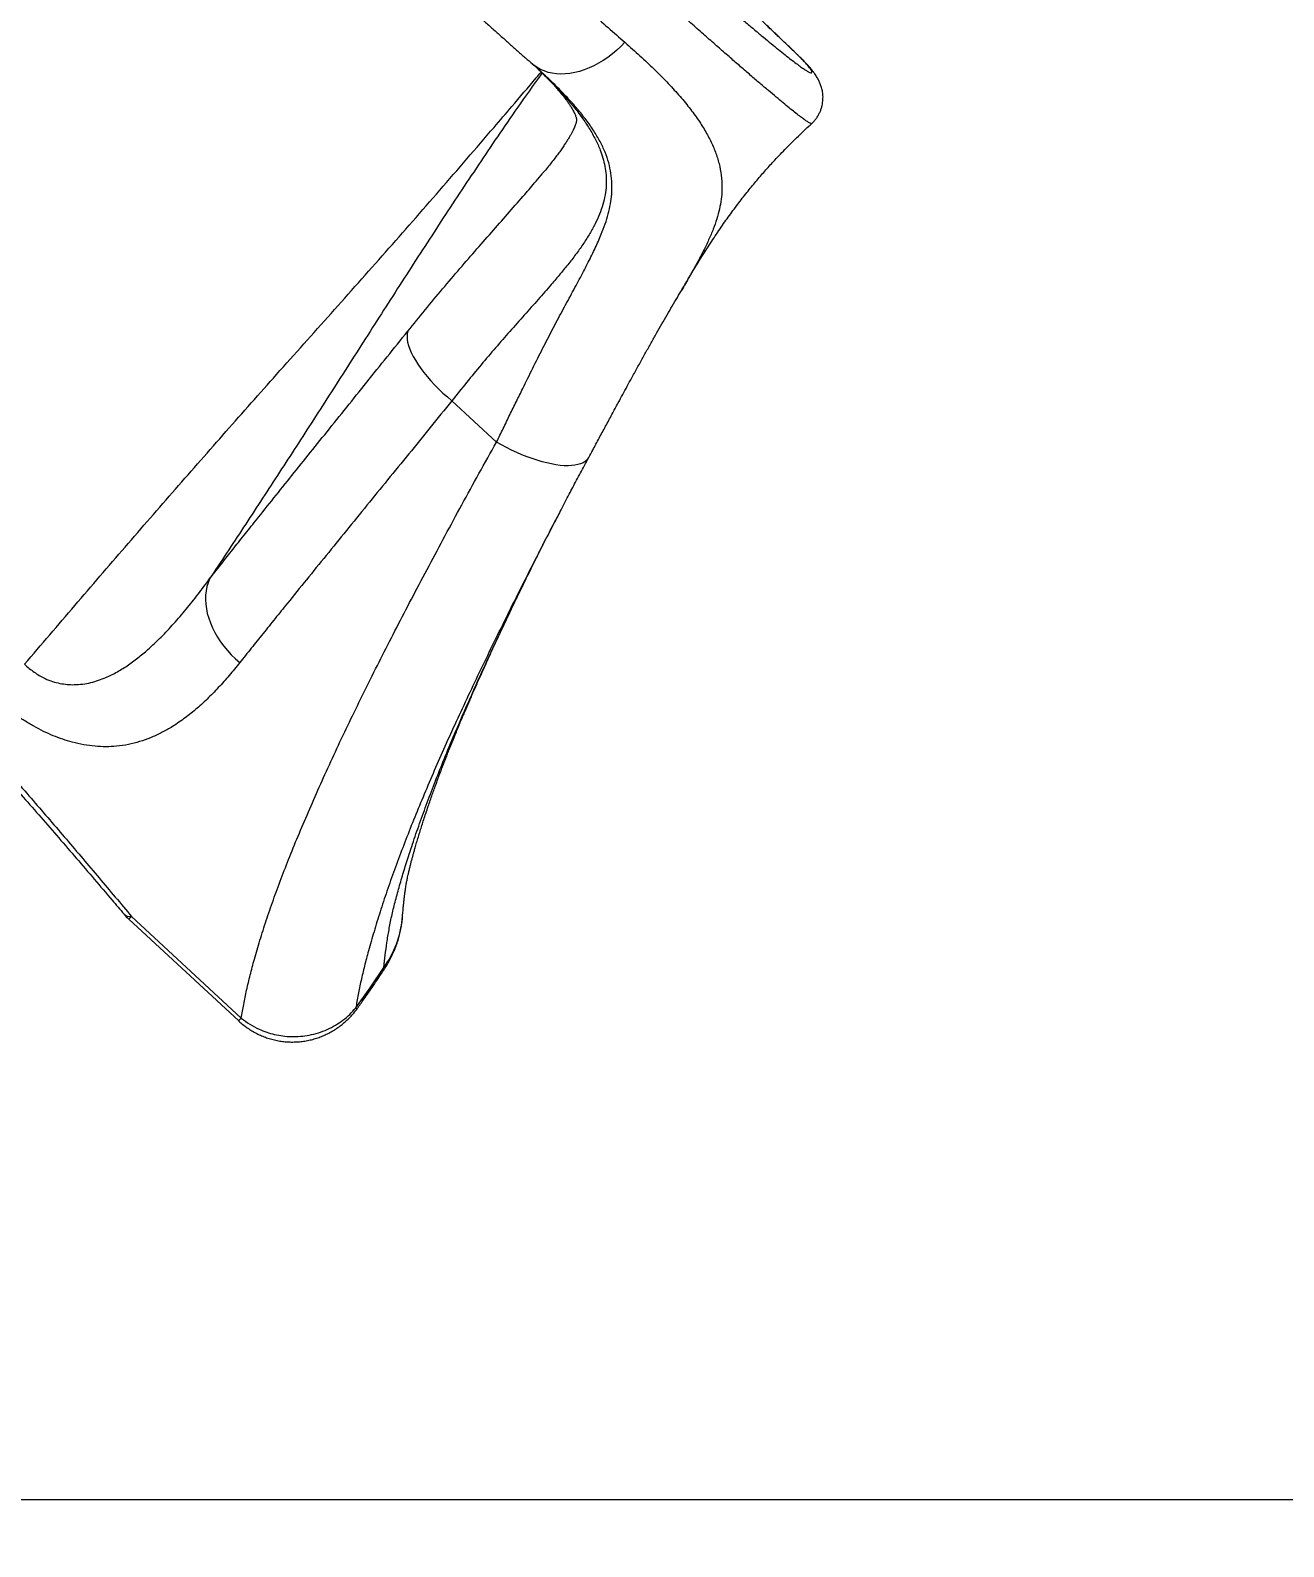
# Model space of a CAD drawing. Header units: millimetres. Extents: x -10374 to 11119, y -8221 to 9433.
# Drawn here: x -3724 to -2639, y -6761 to -5448 of the extents above; entities that cross this region are included whole.
import ezdxf

# ---------------------------------------------------------------- set-up
doc = ezdxf.new("R2010")
doc.units = ezdxf.units.MM
for name, color, linetype in [('DIKOM_ОБЪЕКТ', 7, 'Continuous'), ('DIKOM_РАЗМЕР_ЗОНА', 7, 'Continuous'), ('DIKOM_РАЗМЕР_ОБЪЕКТА', 7, 'Continuous')]:
    doc.layers.add(name, color=color, linetype=linetype)
doc.styles.add('style1', font='arial.ttf', dxfattribs={"width": 0.8})
doc.dimstyles.new('1-50', dxfattribs={"dimtxt": 300, "dimasz": 200, "dimexe": 100, "dimexo": 0, "dimgap": 100, "dimtad": 0, "dimdec": 0, "dimtxsty": 'style1', "dimcen": 0, "dimclrd": 7, "dimclre": 7, "dimadec": 1, "dimazin": 2, "dimtfac": 1, "dimtdec": 0, "dimtmove": 1, "dimatfit": 3, "dimfxl": 0, "dimlwd": 25, "dimlwe": 18, "dimarcsym": 0})

# ---------------------------------------------------------------- blocks, each defined once
blk = doc.blocks.new('*D16')
at = {"layer": 'Defpoints', "color": 0, "transparency": 16777216}
for p in [(-9045.1, 5161.7), (3694.5, 5161.7), (1813.2, -6719.9)]:
    blk.add_point(p, dxfattribs=at)
at = {"layer": 'DIKOM_РАЗМЕР_ОБЪЕКТА', "color": 7, "lineweight": 18, "transparency": 16777216}
for p, q in [((3694.5, 5161.7), (-9145.1, 5161.7)), ((1813.2, -6719.9), (-9145.1, -6719.9))]:
    blk.add_line(p, q, dxfattribs=at)
at = {"layer": 'DIKOM_РАЗМЕР_ОБЪЕКТА', "color": 7, "lineweight": 25, "transparency": 16777216}
for p, q in [((-9045.1, 4961.7), (-9045.1, -0.5)), ((-9045.1, -6519.9), (-9045.1, -1080.2))]:
    blk.add_line(p, q, dxfattribs=at)
at = {"layer": 'DIKOM_РАЗМЕР_ОБЪЕКТА', "color": 7, "transparency": 16777216}
for points in [[(-9078.4, 4961.7), (-9011.8, 4961.7), (-9045.1, 5161.7)], [(-9078.4, -6519.9), (-9011.8, -6519.9), (-9045.1, -6719.9)]]:
    blk.add_solid(points, dxfattribs=at)
at = {"layer": 'DIKOM_РАЗМЕР_ОБЪЕКТА', "color": 0, "transparency": 16777216, "insert": (-9045.1, -540.3), "char_height": 300, "attachment_point": 5, "rotation": 90, "style": 'style1'}
blk.add_mtext('11900', dxfattribs=at)
blk = doc.blocks.new('*D13')
at = {"layer": 'Defpoints', "color": 0, "transparency": 16777216}
for p in [(-10177, 7112.8), (3082.3, 7112.8), (2015.5, -8221.4)]:
    blk.add_point(p, dxfattribs=at)
at = {"layer": 'DIKOM_РАЗМЕР_ЗОНА', "color": 7, "lineweight": 18, "transparency": 16777216}
for p, q in [((3082.3, 7112.8), (-10277, 7112.8)), ((2015.5, -8221.4), (-10277, -8221.4))]:
    blk.add_line(p, q, dxfattribs=at)
at = {"layer": 'DIKOM_РАЗМЕР_ЗОНА', "color": 7, "lineweight": 25, "transparency": 16777216}
for p, q in [((-10177, 6912.8), (-10177, -14.4)), ((-10177, -8021.4), (-10177, -1094.2))]:
    blk.add_line(p, q, dxfattribs=at)
at = {"layer": 'DIKOM_РАЗМЕР_ЗОНА', "color": 7, "transparency": 16777216}
for points in [[(-10210.3, 6912.8), (-10143.6, 6912.8), (-10177, 7112.8)], [(-10210.3, -8021.4), (-10143.6, -8021.4), (-10177, -8221.4)]]:
    blk.add_solid(points, dxfattribs=at)
at = {"layer": 'DIKOM_РАЗМЕР_ЗОНА', "color": 0, "transparency": 16777216, "insert": (-10177, -554.3), "char_height": 300, "attachment_point": 5, "rotation": 90, "style": 'style1'}
blk.add_mtext('15300', dxfattribs=at)

msp = doc.modelspace()

# ---------------------------------------------------------------- linework, layer by layer
at = {"layer": 'DIKOM_ОБЪЕКТ', "color": 7, "linetype": 'Continuous', "lineweight": 15}
for p, q in [((-3071.1, -5457.9), (-3071.3, -5457.7)), ((-3280.5, -5484.7), (-3280.6, -5484.6)), ((-3048.6, -5480.5), (-3048, -5481.1)), ((-3280.2, -5570.9), (-3280, -5570.7)), ((-3320.5, -5804.1), (-3359.2, -5768.3)), ((-3638.9, -6217.2), (-3543.8, -6305.3)), ((-3636.7, -6214.8), (-3541.6, -6302.9)), ((-3402.1, -6216.6), (-3402.1, -6216.1)), ((-3418, -6258.9), (-3418.1, -6259))]:
    msp.add_line(p, q, dxfattribs=at)
at = {"layer": 'DIKOM_ОБЪЕКТ', "color": 7, "linetype": 'Continuous', "lineweight": 15, "flags": 128}
for points in [[(-3209.3, -5457.9), (-3212.8, -5461.4), (-3216.4, -5464.8), (-3220.2, -5467.9), (-3224.1, -5470.9), (-3228.1, -5473.6), (-3232.1, -5476), (-3236.2, -5478.2), (-3240.4, -5480.1), (-3244.5, -5481.7), (-3248.7, -5483.1), (-3252.8, -5484.1), (-3256.9, -5484.8), (-3260.9, -5485.3), (-3264.8, -5485.4), (-3268.6, -5485.2), (-3272.3, -5484.7), (-3275.9, -5483.9), (-3279.2, -5482.7), (-3282.4, -5481.3), (-3285.4, -5479.6), (-3288.2, -5477.7), (-3289.4, -5476.6)], [(-3397.3, -5708), (-3397.8, -5710.1), (-3398, -5712.4), (-3397.9, -5714.9), (-3397.5, -5717.6), (-3396.8, -5720.5), (-3395.7, -5723.5), (-3394.4, -5726.6), (-3392.7, -5729.9), (-3390.8, -5733.2), (-3388.6, -5736.7), (-3386.2, -5740.2), (-3383.5, -5743.8), (-3380.6, -5747.4), (-3377.4, -5750.9), (-3374.1, -5754.5), (-3370.6, -5758.1), (-3366.9, -5761.6), (-3363.1, -5765), (-3359.2, -5768.3)], [(-3240.7, -5817.3), (-3241.2, -5818.1), (-3242.3, -5819.6), (-3243.8, -5820.8), (-3245.6, -5821.9), (-3247.7, -5822.9), (-3250, -5823.6), (-3252.6, -5824.1), (-3255.5, -5824.4), (-3258.6, -5824.5), (-3261.9, -5824.5), (-3265.4, -5824.2), (-3269.1, -5823.7), (-3273, -5823), (-3277, -5822.1), (-3281.1, -5821.1), (-3285.4, -5819.8), (-3289.7, -5818.4), (-3294.1, -5816.8), (-3298.5, -5815), (-3303, -5813.1), (-3307.4, -5811), (-3311.9, -5808.8), (-3316.2, -5806.5), (-3320.5, -5804.1)], [(-3569, -5922.5), (-3570.3, -5925.8), (-3571.4, -5929.2), (-3572.1, -5932.8), (-3572.5, -5936.5), (-3572.6, -5940.4), (-3572.4, -5944.3), (-3571.8, -5948.4), (-3571, -5952.4), (-3569.8, -5956.6), (-3568.3, -5960.7), (-3566.5, -5964.8), (-3564.5, -5968.9), (-3562.1, -5972.9), (-3559.5, -5976.9), (-3556.6, -5980.8), (-3553.5, -5984.6), (-3550.2, -5988.2), (-3546.6, -5991.7), (-3542.9, -5995)], [(-3442.4, -6294.1), (-3429.9, -6276.7), (-3418.1, -6259), (-3418.1, -6259)]]:
    msp.add_lwpolyline(points, dxfattribs=at)
at = {"layer": 'DIKOM_ОБЪЕКТ', "color": 7, "linetype": 'Continuous', "lineweight": 15}
for centre, radius, start, end in [((-3637.9, -6207.4), 7.55, 226.5236, 279.5593), ((-3605, -6180.5), 50, 220.2938, 227.1944), ((-3689.2, -6167), 71, 315.06, 317.7241), ((-3486.5, -6208.9), 84.8, 323.8536, 354.7991), ((-3440.9, -6292.4), 2.26, 229.0409, 264.5359), ((-3604.2, -6245.5), 84.9, 315.2899, 317.5182)]:
    msp.add_arc(centre, radius, start, end, dxfattribs=at)
for points, knots in [([(-3762.5, -4818.7), (-3763.6, -4818.1), (-3765.7, -4816.7), (-3767.7, -4815.7), (-3768.9, -4815.4), (-3769.3, -4815.8), (-3769.2, -4816.7), (-3768.4, -4818.1), (-3767, -4820.2), (-3764.8, -4823), (-3762.1, -4826.3), (-3758.7, -4830.2), (-3754.7, -4834.6), (-3750.2, -4839.5), (-3745, -4845), (-3739.3, -4851), (-3732.9, -4857.6), (-3725.8, -4864.9), (-3718.1, -4872.6), (-3710, -4880.8), (-3701.4, -4889.4), (-3692.4, -4898.3), (-3682.9, -4907.7), (-3672.8, -4917.6), (-3662.2, -4928), (-3651, -4938.9), (-3639.3, -4950.1), (-3627.4, -4961.7), (-3615.1, -4973.4), (-3602.6, -4985.4), (-3589.8, -4997.7), (-3576.5, -5010.3), (-3562.8, -5023.3), (-3548.7, -5036.7), (-3534.4, -5050.3), (-3519.2, -5064.6), (-3503.2, -5079.6), (-3486.3, -5095.4), (-3469.2, -5111.5), (-3451.8, -5127.7), (-3434.1, -5144.1), (-3417.3, -5159.7), (-3401.4, -5174.4), (-3386.4, -5188.2), (-3371.5, -5202), (-3356.4, -5215.8), (-3341.4, -5229.6), (-3326.3, -5243.5), (-3311.3, -5257.1), (-3296.7, -5270.4), (-3282.4, -5283.4), (-3268.4, -5296), (-3254.7, -5308.4), (-3241.1, -5320.6), (-3227.8, -5332.6), (-3214.6, -5344.4), (-3201.7, -5355.9), (-3189.4, -5366.9), (-3177.5, -5377.4), (-3166.2, -5387.4), (-3155.2, -5397), (-3144.6, -5406.2), (-3134.4, -5415.1), (-3124.6, -5423.6), (-3115.3, -5431.6), (-3106.6, -5439), (-3098.5, -5445.8), (-3091.1, -5452), (-3084.2, -5457.7), (-3077.8, -5463), (-3071.9, -5467.7), (-3066.6, -5471.9), (-3061.9, -5475.5), (-3057.9, -5478.4), (-3054.6, -5480.8), (-3051.9, -5482.5), (-3049.8, -5483.7), (-3048.3, -5484.3), (-3047.5, -5484.3), (-3047.3, -5483.7), (-3047.7, -5482.5), (-3048.7, -5481), (-3049.9, -5479.2), (-3050.9, -5478.1), (-3051.3, -5477.5)], [0, 0, 0, 0, 0.014465, 0.028965, 0.040896, 0.052838, 0.06478, 0.076711, 0.088989, 0.101279, 0.113568, 0.125847, 0.137779, 0.149722, 0.161665, 0.173598, 0.185878, 0.198169, 0.210461, 0.222741, 0.234655, 0.246579, 0.258502, 0.270416, 0.282674, 0.294944, 0.307213, 0.319471, 0.331405, 0.34335, 0.355294, 0.367228, 0.379509, 0.391801, 0.404093, 0.416374, 0.430159, 0.443953, 0.457739, 0.471823, 0.485915, 0.499998, 0.511916, 0.523844, 0.535771, 0.547689, 0.559953, 0.572228, 0.584503, 0.596767, 0.608685, 0.620612, 0.63254, 0.644457, 0.656719, 0.668993, 0.681267, 0.69353, 0.705463, 0.717406, 0.729349, 0.741282, 0.753561, 0.765852, 0.778142, 0.790422, 0.802353, 0.814295, 0.826236, 0.838167, 0.850446, 0.862736, 0.875027, 0.887306, 0.899222, 0.911149, 0.923075, 0.934991, 0.947253, 0.959525, 0.971798, 0.98406, 0.992027, 1, 1, 1, 1]), ([(-3047.6, -5528.2), (-3047.6, -5528.2), (-3047.6, -5528.5), (-3048.2, -5528.3), (-3049.6, -5527.7), (-3051.8, -5526.3), (-3054.6, -5524.3), (-3058.1, -5521.7), (-3062.2, -5518.5), (-3066.9, -5514.8), (-3072.2, -5510.4), (-3078.2, -5505.4), (-3084.9, -5499.8), (-3092.3, -5493.5), (-3100.4, -5486.6), (-3108.9, -5479.2), (-3117.9, -5471.4), (-3127.4, -5463.1), (-3137.4, -5454.3), (-3148, -5444.9), (-3159.3, -5435), (-3171.1, -5424.5), (-3183.4, -5413.5), (-3196, -5402.2), (-3208.9, -5390.6), (-3222.1, -5378.7), (-3235.6, -5366.5), (-3249.6, -5353.9), (-3264.1, -5340.8), (-3279, -5327.2), (-3294.1, -5313.4), (-3309.4, -5299.5), (-3324.8, -5285.4), (-3340.1, -5271.4), (-3355.7, -5257.1), (-3371.5, -5242.6), (-3387.6, -5227.8), (-3403.9, -5212.7), (-3420.2, -5197.6), (-3437.3, -5181.8), (-3455, -5165.4), (-3473.3, -5148.4), (-3491.7, -5131.3), (-3510.1, -5114.2), (-3528.3, -5097.1), (-3545.5, -5081), (-3561.5, -5066), (-3576.3, -5052.1), (-3590.9, -5038.3), (-3605.4, -5024.7), (-3619.7, -5011.2), (-3633.8, -4997.8), (-3647.5, -4984.8), (-3660.7, -4972.2), (-3673.3, -4960.2), (-3685.4, -4948.6), (-3697.1, -4937.4), (-3708.3, -4926.5), (-3719.3, -4916), (-3729.7, -4905.8), (-3739.7, -4896.1), (-3749, -4887), (-3757.6, -4878.5), (-3765.6, -4870.5), (-3773, -4863.1), (-3779.9, -4856.2), (-3786.2, -4849.8), (-3792, -4843.9), (-3797, -4838.6), (-3801.4, -4833.9), (-3805, -4830), (-3808, -4826.6), (-3810.3, -4823.8), (-3812, -4821.7), (-3812.9, -4820.1), (-3813.3, -4819.3), (-3813.1, -4819.2), (-3813, -4819.2)], [0, 0, 0, 0, 0.001026, 0.014265, 0.027883, 0.041515, 0.055146, 0.068765, 0.082025, 0.095295, 0.108566, 0.121825, 0.135471, 0.149129, 0.162788, 0.176434, 0.189694, 0.202966, 0.216238, 0.229498, 0.243144, 0.256803, 0.270461, 0.284108, 0.297351, 0.310606, 0.32386, 0.337103, 0.35073, 0.36437, 0.378009, 0.391636, 0.40488, 0.418136, 0.431392, 0.444636, 0.458265, 0.471907, 0.485548, 0.499177, 0.514498, 0.529828, 0.545148, 0.5608, 0.57646, 0.592112, 0.605374, 0.618647, 0.63192, 0.645182, 0.658829, 0.672489, 0.686149, 0.699796, 0.713035, 0.726285, 0.739535, 0.752775, 0.766397, 0.780031, 0.793666, 0.807288, 0.820549, 0.833821, 0.847093, 0.860354, 0.874002, 0.887663, 0.901323, 0.914971, 0.928227, 0.941495, 0.954762, 0.968018, 0.981661, 0.995317, 1, 1, 1, 1]), ([(-3729.2, -4976.4), (-3725.3, -4980.1), (-3717.7, -4987.6), (-3705.7, -4999.3), (-3693.3, -5011.4), (-3680.3, -5023.9), (-3666.9, -5036.9), (-3652.9, -5050.3), (-3638.6, -5064), (-3624.2, -5077.8), (-3609.5, -5091.8), (-3594.8, -5105.8), (-3579.8, -5119.9), (-3564.5, -5134.4), (-3548.8, -5149.1), (-3532.9, -5164.1), (-3516.8, -5179.1), (-3500.7, -5194.1), (-3484.8, -5209), (-3468.9, -5223.7), (-3453, -5238.3), (-3437, -5253.1), (-3420.9, -5267.9), (-3404.6, -5282.8), (-3388.5, -5297.5), (-3372.7, -5311.9), (-3357.2, -5326), (-3342, -5339.7), (-3327.1, -5353.2), (-3312.2, -5366.6), (-3297.4, -5379.8), (-3282.9, -5392.9), (-3268.6, -5405.6), (-3253.9, -5418.6), (-3239, -5431.9), (-3223.8, -5445.2), (-3214.1, -5453.7), (-3209.3, -5457.9)], [0, 0, 0, 0, 0.027716, 0.055455, 0.083195, 0.110911, 0.139432, 0.167979, 0.196526, 0.225048, 0.25276, 0.280495, 0.308231, 0.335942, 0.364457, 0.392999, 0.421539, 0.450054, 0.477792, 0.505553, 0.533314, 0.561051, 0.589596, 0.618167, 0.646737, 0.675282, 0.702991, 0.730722, 0.758455, 0.786163, 0.814675, 0.843214, 0.871752, 0.900264, 0.933502, 0.966762, 1, 1, 1, 1]), ([(-3741.9, -5057.6), (-3740.5, -5058.9), (-3736.9, -5062.4), (-3731.1, -5068), (-3724.5, -5074.5), (-3717.7, -5081), (-3710.7, -5087.7), (-3703.6, -5094.6), (-3696.4, -5101.5), (-3689, -5108.6), (-3681.5, -5115.7), (-3673.9, -5123), (-3666.2, -5130.3), (-3658.4, -5137.8), (-3650.4, -5145.4), (-3642.3, -5153), (-3634.1, -5160.7), (-3625.9, -5168.5), (-3617.6, -5176.3), (-3609.3, -5184.2), (-3600.9, -5192), (-3592.5, -5200), (-3583.9, -5208), (-3575.3, -5216), (-3566.7, -5224.1), (-3558, -5232.2), (-3549.3, -5240.3), (-3540.5, -5248.5), (-3531.8, -5256.6), (-3523, -5264.8), (-3514.2, -5272.9), (-3505.5, -5281), (-3496.7, -5289.1), (-3488, -5297.1), (-3479.2, -5305.2), (-3470.5, -5313.2), (-3461.8, -5321.2), (-3453.1, -5329.1), (-3444.5, -5337.1), (-3435.9, -5344.9), (-3427.3, -5352.8), (-3418.8, -5360.5), (-3410.3, -5368.2), (-3402, -5375.8), (-3393.7, -5383.3), (-3385.6, -5390.7), (-3377.5, -5398), (-3369.5, -5405.2), (-3361.6, -5412.3), (-3353.8, -5419.4), (-3346, -5426.3), (-3338.4, -5433.1), (-3330.9, -5439.8), (-3323.6, -5446.4), (-3316.3, -5452.8), (-3309.2, -5459.2), (-3302.2, -5465.4), (-3295.6, -5471.2), (-3291.4, -5474.9), (-3289.4, -5476.6)], [0, 0, 0, 0, 0.011719, 0.029537, 0.047244, 0.064799, 0.082514, 0.100211, 0.117907, 0.135617, 0.153373, 0.170925, 0.188579, 0.206308, 0.224087, 0.241889, 0.259686, 0.277443, 0.295135, 0.312736, 0.330227, 0.347812, 0.365496, 0.383174, 0.400862, 0.418581, 0.436229, 0.4539, 0.471621, 0.489305, 0.506877, 0.524424, 0.542111, 0.559764, 0.577395, 0.595019, 0.612647, 0.630289, 0.64796, 0.665671, 0.683435, 0.701179, 0.718903, 0.73657, 0.754197, 0.771802, 0.789403, 0.807019, 0.824662, 0.842353, 0.860109, 0.877952, 0.895545, 0.913199, 0.930944, 0.948753, 0.966602, 0.984463, 1, 1, 1, 1]), ([(-3071, -5457.9), (-3071.8, -5457.2), (-3073.7, -5455.4), (-3076.6, -5452.6), (-3079.8, -5449.6), (-3082.8, -5446.8), (-3085.6, -5444), (-3088.3, -5441.4), (-3090.8, -5439), (-3093.1, -5436.7), (-3095.2, -5434.7), (-3096.6, -5433.3), (-3097.2, -5432.6), (-3097.3, -5432.6)], [0, 0, 0, 0, 0.071437, 0.175301, 0.278991, 0.382331, 0.48513, 0.587204, 0.688392, 0.788352, 0.888252, 0.988078, 1, 1, 1, 1]), ([(-3071.3, -5457.7), (-3072.8, -5456.3), (-3075.7, -5453.5), (-3080, -5449.4), (-3084.1, -5445.5), (-3087.9, -5441.8), (-3091.4, -5438.4), (-3094.6, -5435.3), (-3096.4, -5433.5), (-3097.3, -5432.6)], [0, 0, 0, 0, 0.142398, 0.284799, 0.431334, 0.577877, 0.720269, 0.862669, 1, 1, 1, 1]), ([(-4454.9, -5457), (-4445.2, -5463.9), (-4425.8, -5477.8), (-4396.6, -5498.9), (-4367.3, -5520.2), (-4338, -5541.9), (-4308.5, -5563.9), (-4279.1, -5586.3), (-4249.7, -5609), (-4220.4, -5632.1), (-4191.1, -5655.5), (-4162.1, -5679.3), (-4133.2, -5703.5), (-4104.5, -5728), (-4076, -5752.9), (-4047.4, -5778.4), (-4018.7, -5804.6), (-3990, -5831.5), (-3961.7, -5858.7), (-3932.3, -5887.5), (-3902.1, -5917.9), (-3871, -5949.9), (-3840.4, -5982.3), (-3810.3, -6014.8), (-3780.5, -6047.7), (-3751, -6081), (-3721.8, -6114.5), (-3693, -6148), (-3664.6, -6181.5), (-3646, -6203.7), (-3636.7, -6214.8)], [0, 0, 0, 0, 0.032973, 0.065949, 0.098921, 0.13202, 0.165123, 0.198222, 0.231441, 0.26467, 0.297898, 0.331117, 0.364342, 0.397577, 0.430811, 0.464036, 0.498546, 0.533067, 0.567589, 0.602098, 0.641501, 0.680928, 0.720363, 0.759792, 0.799197, 0.839343, 0.879508, 0.919682, 0.95985, 1, 1, 1, 1]), ([(-3209.3, -5457.9), (-3204.9, -5461.8), (-3196.1, -5469.6), (-3184, -5481), (-3172.8, -5492.3), (-3162.6, -5503.4), (-3153.4, -5514.5), (-3145.6, -5525.1), (-3139.1, -5535.5), (-3133.9, -5545.5), (-3129.8, -5555.5), (-3127, -5565.5), (-3125.4, -5575.5), (-3125.1, -5584.9), (-3125.8, -5593.8), (-3127.3, -5602.2), (-3129.6, -5610.8), (-3132.7, -5619.7), (-3136.7, -5628.9), (-3141.3, -5638.6), (-3146.7, -5648.8), (-3152.8, -5659.7), (-3157.5, -5667.8), (-3160.3, -5672.6), (-3160.7, -5673.2)], [0, 0, 0, 0, 0.05026, 0.100551, 0.150808, 0.202344, 0.253919, 0.305455, 0.354862, 0.404303, 0.45371, 0.504349, 0.555024, 0.605667, 0.647907, 0.690182, 0.732457, 0.774699, 0.818102, 0.861549, 0.904991, 0.948388, 0.993186, 1, 1, 1, 1]), ([(-3051.3, -5477.5), (-3051.3, -5477.4), (-3051.6, -5477.1), (-3052.6, -5476), (-3054.9, -5473.6), (-3058, -5470.5), (-3061.8, -5466.8), (-3066.3, -5462.5), (-3069.6, -5459.3), (-3071.3, -5457.7)], [0, 0, 0, 0, 0.01364, 0.178893, 0.344131, 0.508044, 0.671967, 0.835992, 1, 1, 1, 1]), ([(-3048.5, -5480.4), (-3048.5, -5480.4), (-3048.7, -5480.2), (-3049.4, -5479.4), (-3050.5, -5478.1), (-3052, -5476.5), (-3053.6, -5474.9), (-3055.2, -5473.2), (-3057.1, -5471.4), (-3059.1, -5469.4), (-3061.2, -5467.3), (-3063.5, -5465.1), (-3065.9, -5462.8), (-3068.4, -5460.5), (-3070.1, -5458.8), (-3071, -5457.9), (-3071.1, -5457.9)], [0, 0, 0, 0, 0.001455, 0.062241, 0.140308, 0.244675, 0.333626, 0.41698, 0.504769, 0.588974, 0.672069, 0.754259, 0.835714, 0.916469, 0.996479, 1, 1, 1, 1]), ([(-4452.5, -5463.1), (-4447.8, -5466.6), (-4436.6, -5474.7), (-4418.8, -5487.7), (-4399.2, -5502), (-4379.9, -5516.3), (-4360.8, -5530.4), (-4341.9, -5544.5), (-4323.2, -5558.7), (-4304.5, -5572.9), (-4285.9, -5587.2), (-4267.5, -5601.5), (-4249.2, -5615.8), (-4231, -5630.2), (-4213.1, -5644.5), (-4195.4, -5658.8), (-4177.8, -5673.2), (-4160.6, -5687.5), (-4143.5, -5701.8), (-4126.6, -5716.2), (-4109.7, -5730.6), (-4092.9, -5745.3), (-4076.2, -5760), (-4059.7, -5774.8), (-4043.2, -5789.7), (-4026.8, -5804.7), (-4010.6, -5819.7), (-3994.5, -5834.9), (-3978.5, -5850.2), (-3962.5, -5865.6), (-3946.6, -5881.1), (-3930.7, -5896.8), (-3915, -5912.5), (-3899.4, -5928.3), (-3883.9, -5944.3), (-3868.4, -5960.3), (-3853, -5976.5), (-3837.6, -5992.9), (-3822.2, -6009.4), (-3806.9, -6026.1), (-3791.5, -6042.9), (-3776.2, -6059.8), (-3760.9, -6076.9), (-3745.6, -6094.2), (-3730.3, -6111.6), (-3714.9, -6129.1), (-3699.6, -6146.8), (-3684.2, -6164.6), (-3668.8, -6182.6), (-3655.1, -6198.7), (-3646.6, -6208.8), (-3643.1, -6212.8)], [0, 0, 0, 0, 0.016222, 0.038814, 0.061199, 0.08349, 0.10509, 0.126626, 0.148082, 0.169441, 0.190685, 0.2118, 0.232771, 0.253586, 0.274232, 0.294699, 0.314978, 0.33506, 0.354939, 0.374635, 0.394458, 0.414306, 0.434113, 0.453885, 0.473628, 0.493349, 0.513056, 0.532692, 0.552364, 0.572121, 0.591939, 0.611793, 0.631656, 0.651496, 0.671295, 0.691263, 0.711334, 0.731515, 0.751817, 0.772244, 0.792806, 0.81351, 0.834362, 0.855372, 0.876545, 0.897888, 0.919409, 0.941114, 0.963018, 0.985115, 1, 1, 1, 1]), ([(-3729.2, -5996.5), (-3714.7, -5979.5), (-3685.7, -5945.4), (-3642.2, -5894.9), (-3598.6, -5844.7), (-3554.8, -5794.9), (-3509.9, -5744.2), (-3463.7, -5692.6), (-3424.4, -5648.5), (-3393.1, -5612.9), (-3369.7, -5586), (-3346.2, -5558.9), (-3325.4, -5534.8), (-3305.4, -5511.3), (-3291.8, -5495.4), (-3283.3, -5485.3), (-3281.8, -5483.6)], [0, 0, 0, 0, 0.097708, 0.195426, 0.293148, 0.39087, 0.488583, 0.593768, 0.698953, 0.75157, 0.804194, 0.856808, 0.909415, 0.943563, 0.990517, 1, 1, 1, 1]), ([(-3281, -5484.4), (-3282.2, -5486), (-3290.1, -5497), (-3303.8, -5516.4), (-3327.2, -5550.5), (-3354.6, -5591.6), (-3386.7, -5640.7), (-3418.3, -5689.9), (-3449.7, -5739), (-3480.3, -5786.8), (-3510.3, -5833), (-3539.5, -5877.9), (-3559.2, -5907.6), (-3569, -5922.5)], [0, 0, 0, 0, 0.010996, 0.076581, 0.134408, 0.24569, 0.356994, 0.468315, 0.579641, 0.690941, 0.79396, 0.896981, 1, 1, 1, 1]), ([(-3286, -5479.6), (-3283.9, -5481.7), (-3278.2, -5487), (-3269.8, -5495.5), (-3260.9, -5505.1), (-3252.8, -5514.7), (-3245.6, -5524.2), (-3239.3, -5533.7), (-3234.1, -5543.2), (-3230.3, -5551.9), (-3227.8, -5559.9), (-3226.2, -5567.2), (-3225.4, -5574.5), (-3225.4, -5582.1), (-3226.3, -5590.1), (-3228.3, -5598.4), (-3231.2, -5606.7), (-3235, -5615.1), (-3239.6, -5623.5), (-3245, -5632), (-3251.1, -5640.6), (-3257.9, -5649.4), (-3265.2, -5658.3), (-3274, -5668.7), (-3284.3, -5680.5), (-3296.4, -5694.1), (-3308.8, -5708), (-3321.3, -5722.3), (-3333.8, -5737), (-3346.4, -5752.3), (-3354.9, -5763), (-3359.2, -5768.3)], [0, 0, 0, 0, 0.021911, 0.057058, 0.092189, 0.127261, 0.162245, 0.198046, 0.23388, 0.269676, 0.297572, 0.325505, 0.353438, 0.381332, 0.413399, 0.445553, 0.477765, 0.509992, 0.542181, 0.574271, 0.606198, 0.638154, 0.670116, 0.702048, 0.74586, 0.789706, 0.833519, 0.875111, 0.916762, 0.958411, 1, 1, 1, 1]), ([(-3320.5, -5804.1), (-3318.6, -5800.1), (-3314.7, -5792.2), (-3309, -5780.5), (-3303.3, -5769), (-3296.7, -5755.4), (-3289.1, -5740), (-3280.6, -5723), (-3272.1, -5706.5), (-3263.7, -5690.8), (-3255.5, -5675.7), (-3247.9, -5661.5), (-3241, -5648.3), (-3234.9, -5635.9), (-3230, -5624.9), (-3226.3, -5615.1), (-3223.6, -5606.4), (-3221.7, -5597.8), (-3220.6, -5589.1), (-3220.4, -5580.3), (-3221.2, -5571.3), (-3223.2, -5562.3), (-3226.3, -5553.1), (-3230.7, -5543.8), (-3236.2, -5534.4), (-3242.8, -5525), (-3250.4, -5515.5), (-3259.1, -5505.7), (-3268.8, -5495.8), (-3276, -5488.8), (-3280.1, -5485), (-3280.5, -5484.7)], [0, 0, 0, 0, 0.026194, 0.052388, 0.078689, 0.104987, 0.146784, 0.188608, 0.230401, 0.27331, 0.316252, 0.359164, 0.400078, 0.441019, 0.481931, 0.513436, 0.544973, 0.576505, 0.608002, 0.642203, 0.676431, 0.710628, 0.745953, 0.781313, 0.816639, 0.852201, 0.887796, 0.923363, 0.959974, 0.996613, 1, 1, 1, 1]), ([(-3289.5, -5476.6), (-3288.1, -5477.8), (-3285.2, -5480.3), (-3282.2, -5483), (-3280.6, -5484.6), (-3280.5, -5484.7)], [0, 0, 0, 0, 0.421456, 0.941178, 1, 1, 1, 1]), ([(-3285.1, -5480.4), (-3284.9, -5480.6), (-3283.3, -5482.2), (-3280.5, -5485), (-3276.6, -5488.8), (-3273.1, -5492.5), (-3269.9, -5495.9), (-3267, -5499.2), (-3264.4, -5502.4), (-3262, -5505.3), (-3260, -5507.9), (-3258.3, -5510.3), (-3256.9, -5512.5), (-3255.5, -5514.6), (-3254.4, -5516.6), (-3253.5, -5518.3), (-3252.8, -5519.9), (-3252.2, -5521.2), (-3251.8, -5522.3), (-3251.5, -5523.2), (-3251.3, -5524), (-3251.2, -5524.5), (-3251.2, -5524.8), (-3251.2, -5525), (-3251.2, -5525.5), (-3251.3, -5526.2), (-3251.5, -5527), (-3251.7, -5527.9), (-3252.1, -5529), (-3252.6, -5530.4), (-3253.3, -5532.1), (-3254.2, -5534), (-3255.3, -5536.2), (-3256.6, -5538.5), (-3258.1, -5541.1), (-3259.8, -5543.8), (-3261.8, -5546.8), (-3264, -5550), (-3266.4, -5553.5), (-3269.2, -5557.2), (-3272.2, -5561.1), (-3275.6, -5565.3), (-3278.2, -5568.6), (-3279.9, -5570.5), (-3280.2, -5570.9)], [0, 0, 0, 0, 0.003313, 0.029123, 0.054446, 0.079313, 0.103761, 0.12783, 0.15157, 0.175036, 0.198296, 0.218322, 0.23921, 0.26189, 0.284558, 0.30729, 0.330213, 0.353495, 0.377356, 0.402106, 0.428207, 0.456412, 0.48816, 0.527108, 0.559865, 0.590465, 0.619372, 0.640173, 0.659903, 0.684016, 0.707304, 0.730092, 0.752658, 0.775201, 0.797818, 0.820821, 0.843558, 0.866861, 0.89076, 0.915279, 0.940438, 0.966243, 0.992692, 1, 1, 1, 1]), ([(-3051.3, -5477.5), (-3051.1, -5477.6), (-3050.1, -5478.6), (-3049.3, -5479.6), (-3048.6, -5480.5)], [0, 0, 0, 0, 0.1806, 1, 1, 1, 1]), ([(-3047.6, -5528.2), (-3047.5, -5528.1), (-3046.5, -5527.3), (-3045, -5525.7), (-3043.1, -5523.3), (-3041.6, -5520.7), (-3040.3, -5518.1), (-3039.2, -5515.4), (-3038.5, -5512.7), (-3038, -5510.1), (-3037.8, -5507.5), (-3037.7, -5505.1), (-3037.9, -5502.9), (-3038.1, -5500.8), (-3038.5, -5498.9), (-3039, -5497.1), (-3039.5, -5495.4), (-3040.1, -5493.9), (-3040.7, -5492.4), (-3041.4, -5491), (-3042.1, -5489.6), (-3042.9, -5488.2), (-3043.9, -5486.7), (-3045.1, -5485), (-3046.5, -5483), (-3047.5, -5481.7), (-3048, -5481.1)], [0, 0, 0, 0, 0.004937, 0.036512, 0.067536, 0.098056, 0.128113, 0.157741, 0.186961, 0.215783, 0.244218, 0.272333, 0.300265, 0.32828, 0.35667, 0.385924, 0.416661, 0.449625, 0.485763, 0.527525, 0.573328, 0.627287, 0.692459, 0.774606, 0.885984, 1, 1, 1, 1]), ([(-3162.3, -5676), (-3158.8, -5670.1), (-3152.8, -5659.8), (-3143.7, -5645), (-3135.4, -5632), (-3127.1, -5619.5), (-3118.9, -5607.9), (-3110.8, -5597), (-3102.8, -5586.8), (-3095, -5577.3), (-3087.3, -5568.4), (-3080.5, -5560.9), (-3074.6, -5554.7), (-3069.4, -5549.3), (-3063.7, -5543.6), (-3057.3, -5537.4), (-3051.9, -5532.2), (-3048.5, -5529.1), (-3047.5, -5528.3)], [0, 0, 0, 0, 0.113788, 0.200515, 0.285882, 0.366748, 0.442381, 0.514522, 0.582455, 0.646815, 0.708148, 0.766924, 0.80422, 0.841751, 0.883214, 0.929054, 0.979513, 1, 1, 1, 1]), ([(-3397.3, -5708), (-3392.3, -5701.8), (-3382.2, -5689.3), (-3367.2, -5671.3), (-3352.2, -5653.8), (-3337.5, -5636.8), (-3323.1, -5620.5), (-3309.3, -5604.7), (-3297, -5590.7), (-3287.4, -5579.5), (-3282.4, -5573.5), (-3280.4, -5571.2)], [0, 0, 0, 0, 0.121804, 0.243607, 0.366307, 0.489008, 0.609476, 0.729999, 0.850457, 0.942616, 1, 1, 1, 1]), ([(-3240.5, -5817.4), (-3239.4, -5815.2), (-3236.4, -5809.6), (-3231.6, -5800.6), (-3226, -5790.3), (-3220.5, -5780.1), (-3215.6, -5770.9), (-3211.2, -5762.9), (-3207, -5755), (-3202.4, -5746.6), (-3197.4, -5737.6), (-3192.6, -5728.8), (-3187.8, -5720.3), (-3183.1, -5711.9), (-3178.5, -5703.8), (-3173.9, -5695.8), (-3169.4, -5688.1), (-3165, -5680.6), (-3162.1, -5675.7), (-3160.7, -5673.2)], [0, 0, 0, 0, 0.038729, 0.103529, 0.168335, 0.233081, 0.29771, 0.344944, 0.391897, 0.453707, 0.515217, 0.576458, 0.637467, 0.698271, 0.758908, 0.819404, 0.879794, 0.940596, 1, 1, 1, 1]), ([(-3569, -5922.5), (-3565.9, -5918.6), (-3559.7, -5910.7), (-3550.2, -5898.6), (-3540.4, -5886.4), (-3528.8, -5871.8), (-3515.3, -5854.9), (-3499.7, -5835.5), (-3483.7, -5815.5), (-3467.2, -5795), (-3450.3, -5774), (-3433, -5752.3), (-3415.3, -5730.4), (-3403.3, -5715.4), (-3397.3, -5708)], [0, 0, 0, 0, 0.062599, 0.125196, 0.187936, 0.250673, 0.34337, 0.436122, 0.528877, 0.621573, 0.716151, 0.810785, 0.905421, 1, 1, 1, 1]), ([(-3359.2, -5768.3), (-3365.5, -5776.1), (-3378.1, -5791.6), (-3396.6, -5814.4), (-3414.9, -5836.8), (-3432.9, -5859), (-3450.6, -5880.8), (-3468.1, -5902.3), (-3485.1, -5923.3), (-3499.8, -5941.4), (-3512.3, -5956.9), (-3522.8, -5969.9), (-3533, -5982.6), (-3539.6, -5990.9), (-3542.9, -5995)], [0, 0, 0, 0, 0.09284, 0.185735, 0.278631, 0.371471, 0.466148, 0.560884, 0.655622, 0.7503, 0.812658, 0.875015, 0.937507, 1, 1, 1, 1]), ([(-3541.6, -6302.9), (-3540.9, -6298.9), (-3539.6, -6291.1), (-3537, -6278.6), (-3533.9, -6265.6), (-3530.1, -6251.2), (-3525.5, -6235.6), (-3520, -6218.4), (-3513.9, -6200.6), (-3507.1, -6182.2), (-3499.6, -6162.9), (-3491.4, -6142.7), (-3482.4, -6121.8), (-3472.9, -6100.2), (-3462.8, -6078), (-3452.2, -6055.4), (-3441.1, -6032.5), (-3429.7, -6009.4), (-3417.8, -5985.7), (-3405.4, -5961.5), (-3392.5, -5936.7), (-3379, -5911.2), (-3365, -5885), (-3350.6, -5858.4), (-3335.8, -5831.4), (-3325.6, -5813.2), (-3320.5, -5804.1)], [0, 0, 0, 0, 0.036007, 0.072014, 0.108137, 0.14426, 0.186421, 0.228618, 0.270826, 0.313022, 0.355183, 0.398568, 0.441991, 0.485427, 0.528851, 0.572236, 0.614372, 0.656544, 0.698728, 0.7409, 0.783037, 0.826404, 0.86981, 0.913228, 0.956633, 1, 1, 1, 1]), ([(-3265.7, -5864.6), (-3265.6, -5864.5), (-3263.2, -5859.9), (-3258.7, -5851.3), (-3252, -5838.5), (-3246, -5827.4), (-3242.2, -5820.2), (-3240.6, -5817.3)], [0, 0, 0, 0, 0.006568, 0.293945, 0.548409, 0.81878, 1, 1, 1, 1]), ([(-3265.6, -5864.4), (-3265.9, -5865), (-3268.9, -5870.7), (-3271.8, -5876.3), (-3274.4, -5881.4)], [0, 0, 0, 0, 0.101787, 1, 1, 1, 1]), ([(-3274.4, -5881.4), (-3276, -5884.5), (-3281.8, -5895.7), (-3291.6, -5914.8), (-3303.7, -5938.8), (-3315.5, -5962.6), (-3327.1, -5986.2), (-3338.3, -6009.4), (-3349, -6032.2), (-3359.2, -6054.2), (-3368.8, -6075.6), (-3377.8, -6096.4), (-3386.3, -6116.6), (-3394.4, -6136.3), (-3401.9, -6155.6), (-3409, -6174.6), (-3415.5, -6193), (-3421.4, -6210.9), (-3426.7, -6228.1), (-3431.2, -6243.7), (-3434.9, -6257.8), (-3437.9, -6270.5), (-3440.5, -6282.6), (-3441.7, -6290.3), (-3442.4, -6294.1)], [0, 0, 0, 0, 0.017979, 0.065515, 0.113011, 0.161887, 0.210806, 0.259739, 0.308659, 0.357535, 0.405234, 0.452972, 0.500723, 0.548462, 0.596162, 0.645215, 0.694307, 0.743419, 0.792525, 0.84159, 0.881126, 0.920659, 0.96033, 1, 1, 1, 1]), ([(-3283, -5898.4), (-3283, -5898.4), (-3283, -5898.5), (-3282.7, -5897.8), (-3282, -5896.4), (-3281.4, -5895.2), (-3280.8, -5894), (-3280.2, -5892.9), (-3279.6, -5891.5), (-3278.7, -5889.9), (-3277.7, -5887.8), (-3276.5, -5885.6), (-3275.3, -5883.1), (-3274, -5880.6), (-3272.6, -5877.9), (-3271.3, -5875.4), (-3270.2, -5873.3), (-3269.6, -5872.1), (-3269.4, -5871.6)], [0, 0, 0, 0, 0.030386, 0.080509, 0.134285, 0.180288, 0.218163, 0.256191, 0.305339, 0.364069, 0.429022, 0.527712, 0.603881, 0.692111, 0.789195, 0.879044, 0.950759, 1, 1, 1, 1]), ([(-3418, -6258.9), (-3417.7, -6255.4), (-3416.9, -6248.4), (-3415.5, -6237.6), (-3413.7, -6226.4), (-3411.4, -6214.8), (-3408.5, -6202.5), (-3404.9, -6189.7), (-3401.1, -6176.5), (-3396.5, -6161.9), (-3391.1, -6145.6), (-3384.8, -6127.6), (-3377.9, -6109.2), (-3370.6, -6090.2), (-3362.4, -6070), (-3353.3, -6048.6), (-3343.4, -6025.8), (-3333, -6002.6), (-3322, -5978.9), (-3310.6, -5954.8), (-3298.7, -5930.2), (-3289.5, -5911.4), (-3284.1, -5900.6), (-3283, -5898.4)], [0, 0, 0, 0, 0.041487, 0.082908, 0.124248, 0.165512, 0.206744, 0.247973, 0.289175, 0.330338, 0.382015, 0.433596, 0.485067, 0.536419, 0.587666, 0.644763, 0.701758, 0.758633, 0.815371, 0.871963, 0.928453, 0.984885, 1, 1, 1, 1]), ([(-3402.1, -6216.6), (-3402, -6216), (-3401.9, -6214.5), (-3401.7, -6212.3), (-3401.5, -6210), (-3401.4, -6208.3), (-3401.3, -6207.1), (-3401.2, -6206.1), (-3401.1, -6205), (-3400.9, -6203.5), (-3400.7, -6201.7), (-3400.5, -6199.8), (-3400.3, -6198.1), (-3400.1, -6196.5), (-3399.9, -6195), (-3399.7, -6193.4), (-3399.4, -6191.6), (-3399.1, -6189.6), (-3398.8, -6187.6), (-3398.5, -6185.8), (-3398.2, -6184.2), (-3397.8, -6182.5), (-3397.5, -6180.7), (-3397, -6178.4), (-3396.4, -6175.8), (-3395.6, -6172.7), (-3394.9, -6169.6), (-3394.1, -6166.6), (-3393.3, -6163.8), (-3392.6, -6161.1), (-3391.8, -6158.3), (-3390.9, -6155), (-3389.7, -6150.8), (-3388.2, -6146), (-3386.7, -6140.9), (-3385.1, -6136), (-3383.5, -6130.9), (-3381.7, -6125.4), (-3379.8, -6119.8), (-3377.9, -6114.4), (-3376.2, -6109.4), (-3374.5, -6104.7), (-3373, -6100.5), (-3371.6, -6096.7), (-3370.4, -6093.5), (-3369.4, -6090.8), (-3368.5, -6088.6), (-3367.7, -6086.3), (-3366.6, -6083.6), (-3365.4, -6080.4), (-3364, -6076.8), (-3362.5, -6072.9), (-3360.9, -6068.8), (-3359.3, -6065), (-3357.9, -6061.5), (-3356.6, -6058.2), (-3355.1, -6054.6), (-3353.4, -6050.6), (-3351.6, -6046.1), (-3349.6, -6041.5), (-3347.2, -6035.9), (-3344.3, -6029.1), (-3341, -6021.4), (-3337.7, -6014), (-3334.5, -6006.8), (-3331.4, -5999.9), (-3328.5, -5993.5), (-3325.7, -5987.3), (-3322.8, -5981), (-3319.6, -5974.2), (-3316.1, -5966.7), (-3312.2, -5958.4), (-3308, -5949.4), (-3303.9, -5941), (-3300.2, -5933.3), (-3297.1, -5926.9), (-3294.1, -5920.7), (-3291.3, -5915), (-3288.6, -5909.6), (-3286, -5904.4), (-3283.7, -5899.8), (-3282.5, -5897.3), (-3281.9, -5896.2)], [0, 0, 0, 0, 0.007454, 0.019312, 0.028951, 0.036576, 0.041835, 0.045525, 0.049763, 0.057759, 0.067395, 0.077072, 0.085988, 0.093872, 0.100896, 0.109025, 0.118614, 0.129566, 0.140063, 0.149435, 0.157697, 0.165608, 0.174889, 0.185652, 0.19887, 0.212425, 0.225051, 0.236216, 0.24768, 0.257646, 0.266867, 0.277781, 0.29426, 0.312035, 0.329693, 0.34672, 0.363436, 0.381409, 0.401392, 0.417817, 0.434203, 0.449038, 0.462181, 0.473673, 0.483612, 0.491999, 0.497596, 0.504322, 0.512489, 0.522015, 0.532592, 0.543978, 0.556355, 0.568018, 0.577411, 0.586103, 0.595941, 0.607786, 0.62056, 0.633184, 0.645658, 0.667368, 0.687979, 0.707799, 0.727163, 0.744918, 0.761693, 0.776772, 0.792535, 0.809425, 0.828012, 0.848294, 0.870273, 0.893952, 0.909385, 0.925281, 0.940164, 0.953714, 0.965933, 0.979936, 0.991689, 1, 1, 1, 1]), ([(-3729.2, -5996.5), (-3727.9, -5997.7), (-3725.2, -6000.1), (-3721, -6003.3), (-3715.9, -6006.6), (-3710, -6009.6), (-3703.4, -6012), (-3697, -6013.4), (-3691.9, -6014), (-3686.4, -6014.2), (-3680.7, -6013.9), (-3673.6, -6012.8), (-3666.8, -6011), (-3658.9, -6008.1), (-3650, -6003.8), (-3640.4, -5997.9), (-3631.2, -5991.1), (-3621.3, -5982.9), (-3610.9, -5973), (-3599.9, -5961.3), (-3589.3, -5948.9), (-3579, -5936), (-3572.3, -5927), (-3569, -5922.5)], [0, 0, 0, 0, 0.021555, 0.043176, 0.06473, 0.097024, 0.127437, 0.158002, 0.188483, 0.201157, 0.2381, 0.275187, 0.31235, 0.349398, 0.40964, 0.470032, 0.530512, 0.590875, 0.672591, 0.754398, 0.83629, 0.918199, 1, 1, 1, 1]), ([(-3542.9, -5995), (-3545.9, -5998.8), (-3552, -6006.3), (-3561.4, -6016.8), (-3571.1, -6026.7), (-3581.1, -6035.8), (-3591.5, -6044), (-3601.5, -6050.7), (-3611, -6056.1), (-3620.1, -6060.2), (-3629.5, -6063.6), (-3639.3, -6066.1), (-3649, -6067.6), (-3658.7, -6068), (-3668.1, -6067.6), (-3677.9, -6066.3), (-3687.3, -6064.3), (-3696.2, -6061.5), (-3704.4, -6058.4), (-3712.8, -6054.7), (-3721.2, -6050.3), (-3729.5, -6045.3), (-3737.7, -6039.8), (-3745.8, -6033.8), (-3751, -6029.5), (-3753.6, -6027.3)], [0, 0, 0, 0, 0.060298, 0.120732, 0.181196, 0.241612, 0.301932, 0.362152, 0.408693, 0.455366, 0.502039, 0.548626, 0.595093, 0.634832, 0.674696, 0.714514, 0.754194, 0.785149, 0.816216, 0.847257, 0.878184, 0.908573, 0.939096, 0.969618, 1, 1, 1, 1]), ([(-3416.9, -6259.3), (-3416.2, -6258.2), (-3414.5, -6255.5), (-3412.2, -6251.2), (-3409.9, -6246.5), (-3407.9, -6241.7), (-3406.1, -6236.9), (-3404.7, -6232), (-3403.5, -6227), (-3402.7, -6222.1), (-3402.3, -6218.8), (-3402.2, -6217.3)], [0, 0, 0, 0, 0.089542, 0.20966, 0.32687, 0.441687, 0.554581, 0.66644, 0.781683, 0.900452, 1, 1, 1, 1]), ([(-3441.1, -6294.6), (-3439.2, -6291.9), (-3434.5, -6285.4), (-3427.1, -6274.6), (-3421, -6265.6), (-3417.6, -6260.3), (-3416.9, -6259.3)], [0, 0, 0, 0, 0.235089, 0.559587, 0.915392, 1, 1, 1, 1]), ([(-3418, -6258.9), (-3418, -6258.9), (-3418.1, -6258.9), (-3418, -6258.9), (-3418, -6258.9)], [0, 0, 0, 0, 0.777549, 1, 1, 1, 1]), ([(-3417, -6259.3), (-3416.9, -6259.3), (-3416.9, -6259.4), (-3417.3, -6259.3), (-3417.8, -6259), (-3418, -6258.9)], [0, 0, 0, 0, 0.228812, 0.614404, 1, 1, 1, 1]), ([(-3543.8, -6305.3), (-3543.8, -6305.3), (-3542.6, -6306.5), (-3540.1, -6308.5), (-3536.4, -6311.4), (-3532.4, -6313.9), (-3528.2, -6316.2), (-3524, -6318.2), (-3519.6, -6319.9), (-3515.2, -6321.2), (-3510.6, -6322.3), (-3506, -6323.1), (-3501.4, -6323.5), (-3496.8, -6323.6), (-3492.3, -6323.4), (-3487.7, -6322.9), (-3483.1, -6322.1), (-3478.6, -6321), (-3474.2, -6319.6), (-3470, -6317.9), (-3465.8, -6315.9), (-3461.8, -6313.6), (-3457.8, -6311.1), (-3454.1, -6308.3), (-3450.6, -6305.3), (-3447.3, -6302), (-3444.1, -6298.5), (-3442.1, -6296), (-3441.1, -6294.7), (-3441.1, -6294.6)], [0, 0, 0, 0, 0.001675, 0.041968, 0.082395, 0.123072, 0.163907, 0.204184, 0.243569, 0.283348, 0.323461, 0.363795, 0.403347, 0.442161, 0.481414, 0.521064, 0.561063, 0.600853, 0.639567, 0.678634, 0.718122, 0.758035, 0.798316, 0.837819, 0.877294, 0.91721, 0.957554, 0.998303, 1, 1, 1, 1]), ([(-3541.6, -6302.9), (-3539.1, -6304.7), (-3534.3, -6308.3), (-3526.8, -6312.3), (-3519.6, -6315.1), (-3512.7, -6317.1), (-3505.5, -6318.4), (-3498, -6319), (-3490.3, -6318.7), (-3482.5, -6317.7), (-3474.7, -6315.7), (-3467.1, -6312.8), (-3460, -6309.1), (-3453.4, -6304.7), (-3447.5, -6299.8), (-3444.1, -6296), (-3442.4, -6294.1)], [0, 0, 0, 0, 0.082476, 0.164951, 0.228985, 0.293183, 0.357205, 0.426415, 0.49584, 0.565049, 0.638883, 0.71297, 0.786801, 0.857789, 0.929003, 1, 1, 1, 1])]:
    msp.add_open_spline(points, degree=3, knots=knots, dxfattribs=at)

# ---------------------------------------------------------------- dimensions: what is measured, and where the dimension line sits
at = {"layer": 'DIKOM_РАЗМЕР_ЗОНА'}
dim = msp.add_linear_dim(base=(-10177, 7112.8), p1=(2015.5, -8221.4), p2=(3082.3, 7112.8), angle=270, text='15300', dimstyle='1-50', override={"dimscale": 1, "dimtix": 0, "dimtofl": 1, "dimtmove": 1, "dimatfit": 3}, dxfattribs=at)
dim.commit()
dim.dimension.update_dxf_attribs({"geometry": '*D13', "text_midpoint": (-10177, -554.3), "dimtype": 160})
at = {"layer": 'DIKOM_РАЗМЕР_ОБЪЕКТА'}
dim = msp.add_linear_dim(base=(-9045.1, 5161.7), p1=(1813.2, -6719.9), p2=(3694.5, 5161.7), angle=270, text='11900', dimstyle='1-50', override={"dimscale": 1, "dimtix": 0, "dimtofl": 1, "dimtmove": 1, "dimatfit": 3}, dxfattribs=at)
dim.commit()
dim.dimension.update_dxf_attribs({"geometry": '*D16', "text_midpoint": (-9045.1, -540.3), "dimtype": 160})

doc.saveas('drawing.dxf')
